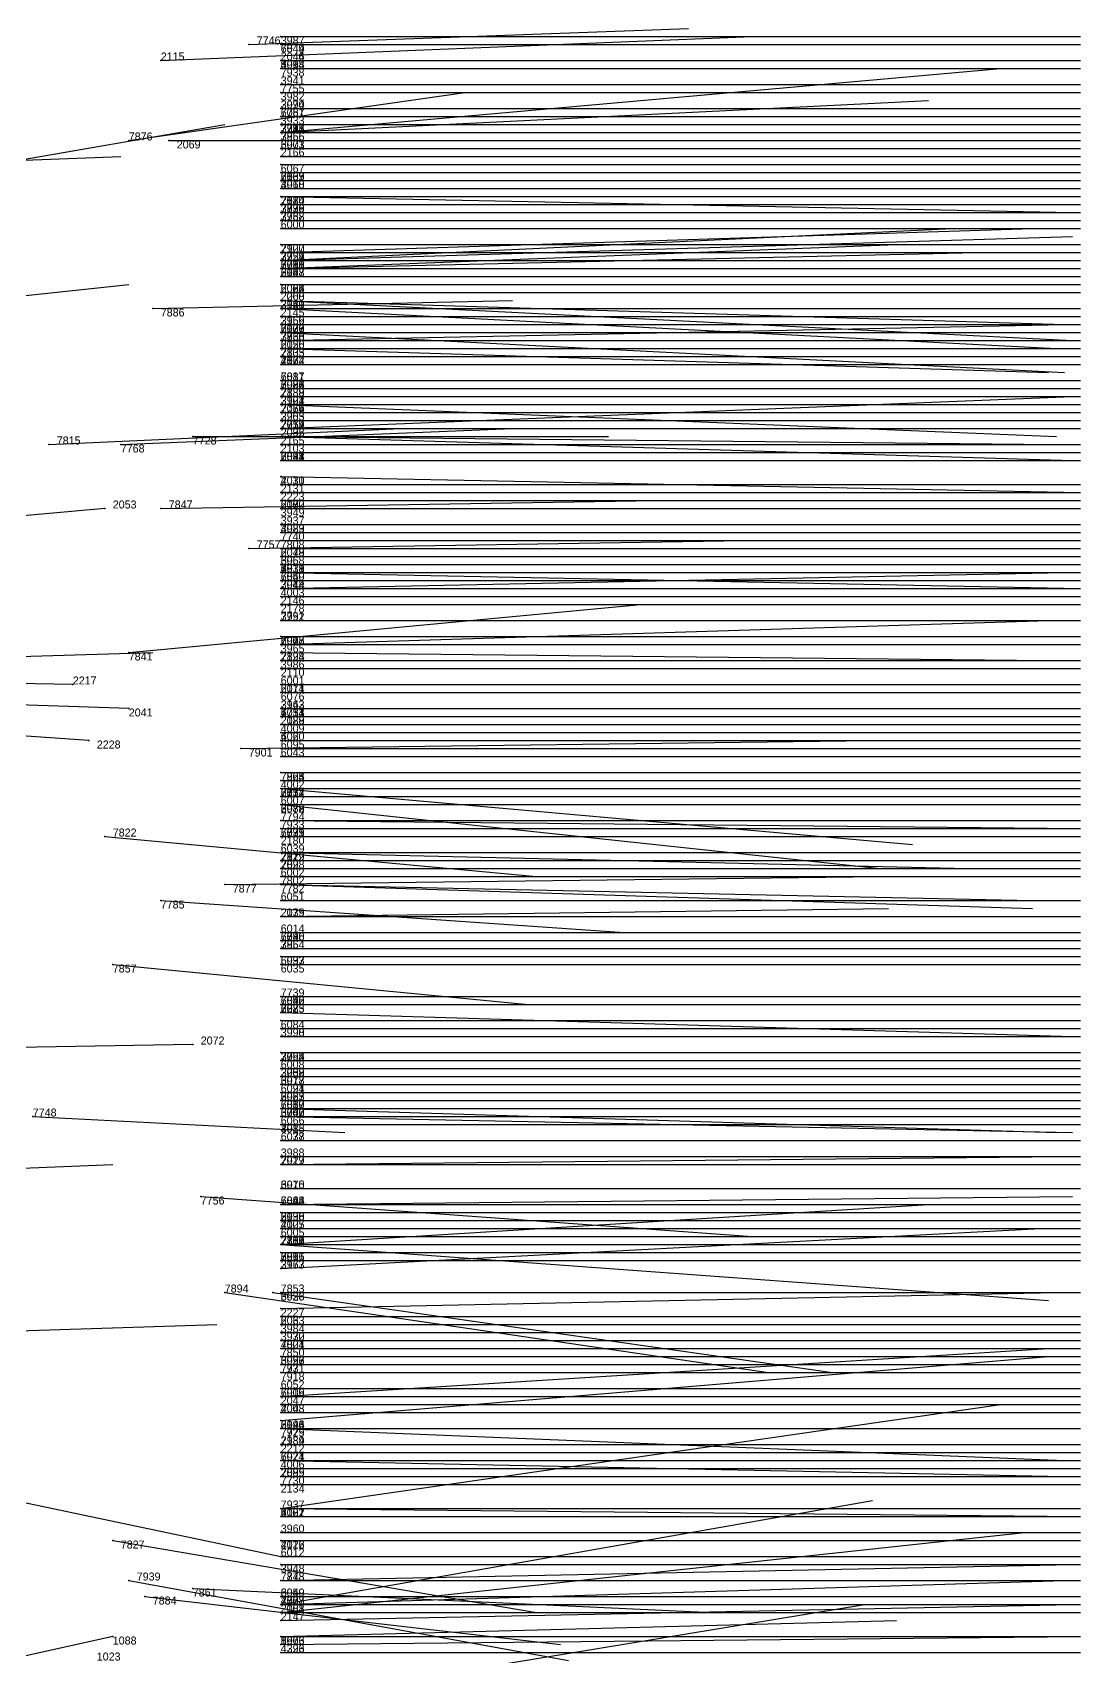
# Model space of a CAD drawing. Extents: x -0.07 to 1.1, y -0.07 to 1.1.
# Drawn here: x 0.969 to 1.1, y 0.5025 to 0.7055 of the extents above; entities that cross this region are included whole.
import ezdxf

# ---------------------------------------------------------------- set-up
doc = ezdxf.new("R2010")
doc.units = 0
for name, color, linetype in [('Facilities', 3, 'CONTINUOUS'), ('Normals', 1, 'CONTINUOUS'), ('Source_points', 5, 'CONTINUOUS'), ('Text', 3, 'CONTINUOUS')]:
    doc.layers.add(name, color=color, linetype=linetype)

msp = doc.modelspace()

# ---------------------------------------------------------------- linework, layer by layer
at = {"layer": 'Facilities', "color": 3}
for p in [(1, 0.705, 0.264), (0.996, 0.704, 1), (1, 0.704, 0.606), (1, 0.704, 0.854), (0.985, 0.702), (1, 0.702, 0.234), (1, 0.702, 0.148), (1, 0.702, 0.446), (1, 0.701, 0.474), (1, 0.701, 0.756), (1, 0.701, 0.76), (1, 0.699, 0.44), (1, 0.699, 0.823), (1, 0.698, 0.416), (1, 0.696, 0.148), (1, 0.696, 0.266), (1, 0.696, 0.574), (1, 0.695, 0.881), (1, 0.694, 0.169), (1, 0.694, 0.483), (1, 0.694, 0.473), (1, 0.693, 0.271), (1, 0.693, 0.411), (1, 0.693, 0.436), (1, 0.693, 0.973), (1, 0.693, 0.967), (0.981, 0.692, 1), (0.986, 0.692), (1, 0.692, 0.436), (1, 0.692, 0.589), (1, 0.691, 0.382), (1, 0.69, 0.076), (1, 0.689, 0.721), (1, 0.688, 0.701), (1, 0.687, 0.098), (1, 0.687, 0.368), (1, 0.687, 0.827), (1, 0.686, 0.254), (1, 0.685, 0.063), (1, 0.685, 0.837), (1, 0.684, 0.095), (1, 0.684, 0.294), (1, 0.684, 0.807), (1, 0.683, 0.47), (1, 0.683, 0.905), (1, 0.682, 0.786), (1, 0.681, 0.524), (1, 0.679, 0.215), (1, 0.678, 0.817), (1, 0.678, 0.957), (1, 0.677, 0.004), (1, 0.677, 0.389), (1, 0.677, 0.459), (1, 0.677, 0.584), (1, 0.677, 0.944), (1, 0.676, 0.289), (1, 0.676, 0.613), (1, 0.676, 0.975), (1, 0.676, 0.985), (1, 0.675, 0.092), (1, 0.675, 0.201), (1, 0.675, 0.394), (1, 0.674, 0.127), (1, 0.674, 0.685), (1, 0.673, 0.68), (1, 0.673, 0.612), (1, 0.672, 0.062), (1, 0.672, 0.056), (0.984, 0.671, 1), (1, 0.671, 0.045), (1, 0.671, 0.088), (1, 0.671, 0.261), (1, 0.671, 0.315), (1, 0.67, 0.423), (1, 0.669, 0.121), (1, 0.669, 0.676), (1, 0.669, 0.843), (1, 0.668, 0.055), (1, 0.668, 0.683), (1, 0.667, 0.255), (1, 0.667, 0.95), (1, 0.667, 0.855), (1, 0.666, 0.168), (1, 0.666, 0.106), (1, 0.666, 0.537), (1, 0.666, 0.96), (1, 0.665, 0.171), (1, 0.664, 0.122), (1, 0.664, 0.466), (1, 0.664, 0.838), (1, 0.662, 0.674), (1, 0.662, 0.575), (1, 0.662, 0.863), (1, 0.661, 0.22), (1, 0.661, 0.365), (1, 0.661, 0.42), (1, 0.661, 0.784), (1, 0.661, 0.847), (1, 0.66, 0.201), (1, 0.66, 0.382), (1, 0.659, 0.102), (1, 0.659, 0.043), (1, 0.659, 0.506), (1, 0.658, 0.185), (1, 0.658, 0.133), (1, 0.658, 0.284), (1, 0.658, 0.536), (1, 0.658, 0.814), (1, 0.657, 0.115), (1, 0.657, 0.867), (1, 0.656, 0.224), (1, 0.656, 0.93), (0.971, 0.654, 1), (0.98, 0.654, 1), (0.989, 0.655, 1), (1, 0.655, 0.047), (1, 0.655, 0.063), (1, 0.654, 0.087), (1, 0.653, 0.152), (1, 0.653, 0.107), (1, 0.653, 0.832), (1, 0.652, 0.183), (1, 0.652, 0.725), (1, 0.65, 0.077), (1, 0.649, 0.266), (1, 0.648, 0.102), (1, 0.648, 0.229), (0.978, 0.646), (0.985, 0.646, 1), (1, 0.647, 0.573), (1, 0.646, 0.233), (1, 0.646, 0.199), (1, 0.646, 0.398), (1, 0.644, 0.462), (1, 0.644, 0.324), (1, 0.643, 0.486), (1, 0.642, 0.807), (1, 0.642, 0.857), (0.996, 0.641, 1), (1, 0.641, 0.733), (1, 0.64, 0.107), (1, 0.64, 0.463), (1, 0.639, 0.504), (1, 0.639, 0.586), (1, 0.638, 0.081), (1, 0.638, 0.29), (1, 0.638, 0.562), (1, 0.638, 0.673), (1, 0.638, 0.602), (1, 0.638, 0.782), (1, 0.638, 0.849), (1, 0.637, 0.116), (1, 0.637, 0.834), (1, 0.636, 0.45), (1, 0.636, 0.804), (1, 0.636, 0.942), (1, 0.635, 0.201), (1, 0.635, 0.263), (1, 0.634, 0.139), (1, 0.632, 0.484), (1, 0.632, 0.898), (1, 0.63, 0.633), (1, 0.63, 0.983), (0.981, 0.628, 1), (1, 0.629, 0.049), (1, 0.629, 0.33), (1, 0.628, 0.957), (1, 0.627, 0.099), (1, 0.626, 0.115), (1, 0.626, 0.304), (0.974, 0.624), (1, 0.624, 0.247), (1, 0.624, 0.727), (1, 0.623, 0.6), (1, 0.623, 0.648), (0.981, 0.621), (1, 0.621, 0.13), (1, 0.621, 0.459), (1, 0.621, 0.27), (1, 0.621, 0.995), (1, 0.62, 0.238), (1, 0.62, 0.668), (1, 0.619, 0.172), (1, 0.618, 0.406), (1, 0.618, 0.38), (0.976, 0.617), (0.995, 0.616, 1), (1, 0.617, 0.641), (1, 0.616, 0.747), (1, 0.615, 0.708), (1, 0.613, 0.867), (1, 0.613, 0.786), (1, 0.612, 0.3), (1, 0.612, 0.875), (1, 0.611, 0.009), (1, 0.611, 0.672), (1, 0.611, 0.875), (1, 0.61, 0.76), (1, 0.609), (1, 0.609, 0.334), (1, 0.609, 0.555), (1, 0.609, 0.526), (1, 0.607, 0.934), (1, 0.607, 0.854), (0.978, 0.605, 1), (1, 0.606, 0.901), (1, 0.605, 0.197), (1, 0.605, 0.728), (1, 0.605, 0.853), (1, 0.603, 0.153), (1, 0.603, 0.651), (1, 0.603, 0.913), (1, 0.603, 0.984), (1, 0.602, 0.894), (1, 0.601, 0.156), (0.993, 0.599, 1), (1, 0.6, 0.693), (1, 0.599, 0.977), (1, 0.599, 0.965), (0.985, 0.597, 1), (1, 0.597, 0.532), (1, 0.595, 0.221), (1, 0.595, 0.014), (1, 0.593, 0.73), (1, 0.593, 0.672), (1, 0.593, 0.933), (1, 0.592, 0.793), (1, 0.592, 0.896), (1, 0.591, 0.286), (0.979, 0.589, 1), (1, 0.59, 0.621), (1, 0.59, 0.54), (1, 0.589, 0.689), (1, 0.585, 0.596), (1, 0.585, 0.709), (1, 0.585, 0.838), (1, 0.585, 0.831), (1, 0.584, 0.129), (1, 0.584, 0.637), (1, 0.584, 0.84), (1, 0.583, 0.944), (1, 0.582, 0.61), (1, 0.581, 0.441), (0.989, 0.579), (1, 0.58, 0.361), (1, 0.578, 0.183), (1, 0.577, 0.351), (1, 0.577, 0.798), (1, 0.576, 0.214), (1, 0.576, 0.258), (1, 0.576, 0.593), (1, 0.575, 0.068), (1, 0.575, 0.483), (1, 0.575, 0.581), (1, 0.574, 0.599), (1, 0.573, 0.17), (1, 0.573, 0.675), (1, 0.572, 0.275), (1, 0.572, 0.509), (1, 0.572, 0.875), (1, 0.572, 0.794), (1, 0.571, 0.537), (1, 0.571, 0.563), (1, 0.571, 0.612), (1, 0.571, 0.97), (0.969, 0.57, 1), (1, 0.57, 0.479), (1, 0.57, 0.685), (1, 0.57, 0.938), (1, 0.569, 0.387), (1, 0.569, 0.407), (1, 0.567, 0.569), (1, 0.567, 0.567), (1, 0.565, 0.299), (1, 0.564, 0.073), (1, 0.564, 0.792), (1, 0.561, 0.34), (1, 0.561, 0.519), (0.99, 0.56, 1), (1, 0.559, 0.529), (1, 0.559, 0.513), (1, 0.559, 0.93), (1, 0.558, 0.208), (1, 0.557, 0.174), (1, 0.557, 0.372), (1, 0.557, 0.422), (1, 0.557, 0.752), (1, 0.556, 0.133), (1, 0.555, 0.662), (1, 0.554, 0.209), (1, 0.554, 0.023), (1, 0.554, 0.231), (1, 0.554, 0.863), (1, 0.554, 0.965), (1, 0.553, 0.6), (1, 0.552, 0.458), (1, 0.552, 0.304), (1, 0.552, 0.875), (1, 0.551, 0.052), (0.993, 0.548, 1), (0.999, 0.548, 1), (1, 0.548, 0.47), (1, 0.548, 0.544), (1, 0.546, 0.067), (1, 0.545, 0.677), (1, 0.544, 0.229), (1, 0.544, 0.462), (1, 0.543, 0.375), (1, 0.542, 0.288), (1, 0.542, 0.785), (1, 0.541, 0.426), (1, 0.54, 0.585), (1, 0.54, 0.717), (1, 0.54, 0.889), (1, 0.539, 0.37), (1, 0.539, 0.94), (1, 0.538, 0.863), (1, 0.538, 0.853), (1, 0.536, 0.742), (1, 0.535, 0.071), (1, 0.535, 0.518), (1, 0.535, 0.898), (1, 0.534, 0.471), (1, 0.533, 0.128), (1, 0.532, 0.057), (1, 0.531, 0.358), (1, 0.531, 0.572), (1, 0.531, 0.946), (1, 0.531, 0.865), (1, 0.529, 0.172), (1, 0.529, 0.842), (1, 0.528, 0.233), (1, 0.527, 0.678), (1, 0.527, 0.94), (1, 0.526, 0.413), (1, 0.525, 0.135), (1, 0.525, 0.82), (1, 0.525, 0.786), (1, 0.524, 0.106), (1, 0.521, 0.042), (1, 0.521, 0.369), (1, 0.521, 0.714), (1, 0.521, 0.911), (1, 0.52, 0.361), (1, 0.518, 0.391), (0.979, 0.517, 1), (1, 0.517, 0.146), (1, 0.517, 0.269), (1, 0.515, 0.543), (1, 0.514, 0.496), (0.981, 0.512, 1), (1, 0.512, 0.905), (1, 0.512, 0.932), (0.983, 0.51, 1), (0.989, 0.511, 1), (1, 0.51, 0.484), (1, 0.51, 0.731), (1, 0.51, 0.833), (1, 0.509, 0.002), (1, 0.509, 0.404), (1, 0.509, 0.939), (1, 0.508, 0.044), (1, 0.508, 0.209), (1, 0.507, 0.073), (0.979, 0.505), (1, 0.505, 0.522), (1, 0.505, 0.995), (1, 0.504, 0.088), (1, 0.503, 0.319), (1, 0.503, 0.463)]:
    msp.add_point(p, dxfattribs=at)
at = {"layer": 'Normals', "color": 1}
for p, q in [((0.985, 0.702), (1.059, 0.705, -0.067)), ((0.996, 0.704, 1), (1.051, 0.706, 1.084)), ((1, 0.705, 0.264), (1.1, 0.705, 0.264)), ((1, 0.704, 0.606), (1.1, 0.704, 0.606)), ((1, 0.704, 0.854), (1.1, 0.704, 0.854)), ((1, 0.702, 0.234), (1.1, 0.702, 0.234)), ((1, 0.702, 0.148), (1.1, 0.702, 0.148)), ((1, 0.702, 0.446), (1.1, 0.702, 0.446)), ((1, 0.701, 0.474), (1.1, 0.701, 0.474)), ((1, 0.701, 0.756), (1.1, 0.701, 0.756)), ((1, 0.693, 0.967), (1.09, 0.701, 1.011)), ((1, 0.701, 0.76), (1.1, 0.701, 0.76)), ((1, 0.699, 0.44), (1.1, 0.699, 0.44)), ((1, 0.699, 0.823), (1.1, 0.699, 0.823)), ((0.981, 0.692, 1), (1.023, 0.698, 1.09)), ((1, 0.698, 0.416), (1.1, 0.698, 0.416)), ((1, 0.693, 0.973), (1.081, 0.697, 1.031)), ((1, 0.696, 0.148), (1.1, 0.696, 0.148)), ((1, 0.696, 0.266), (1.1, 0.696, 0.266)), ((1, 0.696, 0.574), (1.1, 0.696, 0.574)), ((1, 0.695, 0.881), (1.1, 0.695, 0.881)), ((0.964, 0.689, 1), (0.993, 0.694, 1.096)), ((1, 0.694, 0.169), (1.1, 0.694, 0.169)), ((1, 0.694, 0.483), (1.1, 0.694, 0.483)), ((1, 0.694, 0.473), (1.1, 0.694, 0.473)), ((1, 0.693, 0.271), (1.1, 0.693, 0.271)), ((1, 0.693, 0.411), (1.1, 0.693, 0.411)), ((1, 0.693, 0.436), (1.1, 0.693, 0.436)), ((0.986, 0.692), (1.058, 0.692, -0.069)), ((1, 0.692, 0.436), (1.1, 0.692, 0.436)), ((1, 0.692, 0.589), (1.1, 0.692, 0.589)), ((1, 0.691, 0.382), (1.1, 0.691, 0.382)), ((0.954, 0.689, 1), (0.98, 0.69, 1.097)), ((1, 0.69, 0.076), (1.1, 0.69, 0.076)), ((1, 0.689, 0.721), (1.1, 0.689, 0.721)), ((1, 0.688, 0.701), (1.1, 0.688, 0.701)), ((1, 0.687, 0.098), (1.1, 0.687, 0.098)), ((1, 0.687, 0.368), (1.1, 0.687, 0.368)), ((1, 0.687, 0.827), (1.1, 0.687, 0.827)), ((1, 0.686, 0.254), (1.1, 0.686, 0.254)), ((1, 0.685, 0.063), (1.099, 0.683, 0.052)), ((1, 0.685, 0.837), (1.1, 0.685, 0.837)), ((1, 0.684, 0.095), (1.1, 0.684, 0.095)), ((1, 0.684, 0.294), (1.1, 0.684, 0.294)), ((1, 0.684, 0.807), (1.1, 0.684, 0.807)), ((1, 0.683, 0.47), (1.1, 0.683, 0.47)), ((1, 0.683, 0.905), (1.1, 0.683, 0.905)), ((1, 0.682, 0.786), (1.1, 0.682, 0.786)), ((1, 0.677, 0.004), (1.084, 0.681, -0.051)), ((1, 0.681, 0.524), (1.1, 0.681, 0.524)), ((1, 0.678, 0.957), (1.094, 0.681, 0.99)), ((1, 0.677, 0.944), (1.099, 0.68, 0.958)), ((1, 0.679, 0.215), (1.1, 0.679, 0.215)), ((1, 0.676, 0.985), (1.077, 0.679, 1.048)), ((1, 0.676, 0.975), (1.087, 0.678, 1.024)), ((1, 0.678, 0.817), (1.1, 0.678, 0.817)), ((1, 0.677, 0.389), (1.1, 0.677, 0.389)), ((1, 0.677, 0.459), (1.1, 0.677, 0.459)), ((1, 0.677, 0.584), (1.1, 0.677, 0.584)), ((1, 0.676, 0.289), (1.1, 0.676, 0.289)), ((1, 0.676, 0.613), (1.1, 0.676, 0.613)), ((0.953, 0.671, 1), (0.981, 0.674, 1.096)), ((1, 0.675, 0.092), (1.1, 0.675, 0.092)), ((1, 0.675, 0.201), (1.1, 0.675, 0.201)), ((1, 0.675, 0.394), (1.1, 0.675, 0.394)), ((1, 0.674, 0.127), (1.1, 0.674, 0.127)), ((1, 0.674, 0.685), (1.1, 0.674, 0.685)), ((0.984, 0.671, 1), (1.029, 0.672, 1.089)), ((1, 0.673, 0.68), (1.1, 0.673, 0.68)), ((1, 0.673, 0.612), (1.1, 0.673, 0.612)), ((1, 0.672, 0.062), (1.099, 0.667, 0.046)), ((1, 0.672, 0.056), (1.098, 0.669, 0.036)), ((1, 0.671, 0.045), (1.097, 0.666, 0.021)), ((1, 0.671, 0.088), (1.1, 0.671, 0.088)), ((1, 0.671, 0.261), (1.1, 0.671, 0.261)), ((1, 0.671, 0.315), (1.1, 0.671, 0.315)), ((1, 0.67, 0.423), (1.1, 0.67, 0.423)), ((1, 0.669, 0.121), (1.1, 0.669, 0.121)), ((1, 0.669, 0.676), (1.1, 0.669, 0.676)), ((1, 0.667, 0.95), (1.098, 0.669, 0.968)), ((1, 0.669, 0.843), (1.1, 0.669, 0.843)), ((1, 0.668, 0.055), (1.098, 0.663, 0.035)), ((1, 0.668, 0.683), (1.1, 0.668, 0.683)), ((1, 0.667, 0.255), (1.1, 0.667, 0.255)), ((1, 0.667, 0.855), (1.1, 0.667, 0.855)), ((1, 0.666, 0.168), (1.1, 0.666, 0.168)), ((1, 0.666, 0.106), (1.1, 0.666, 0.106)), ((1, 0.666, 0.537), (1.1, 0.666, 0.537)), ((1, 0.666, 0.96), (1.096, 0.663, 0.987)), ((1, 0.665, 0.171), (1.1, 0.665, 0.171)), ((1, 0.664, 0.122), (1.1, 0.664, 0.122)), ((1, 0.664, 0.466), (1.1, 0.664, 0.466)), ((1, 0.664, 0.838), (1.1, 0.664, 0.838)), ((1, 0.662, 0.674), (1.1, 0.662, 0.674)), ((1, 0.662, 0.575), (1.1, 0.662, 0.575)), ((1, 0.662, 0.863), (1.1, 0.662, 0.863)), ((1, 0.661, 0.22), (1.1, 0.661, 0.22)), ((1, 0.661, 0.365), (1.1, 0.661, 0.365)), ((1, 0.661, 0.42), (1.1, 0.661, 0.42)), ((1, 0.661, 0.784), (1.1, 0.661, 0.784)), ((1, 0.661, 0.847), (1.1, 0.661, 0.847)), ((1, 0.66, 0.201), (1.1, 0.66, 0.201)), ((1, 0.66, 0.382), (1.1, 0.66, 0.382)), ((1, 0.656, 0.93), (1.099, 0.66, 0.941)), ((1, 0.659, 0.102), (1.1, 0.659, 0.102)), ((1, 0.659, 0.043), (1.097, 0.655, 0.018)), ((1, 0.659, 0.506), (1.1, 0.659, 0.506)), ((1, 0.658, 0.185), (1.1, 0.658, 0.185)), ((1, 0.658, 0.133), (1.1, 0.658, 0.133)), ((1, 0.658, 0.284), (1.1, 0.658, 0.284)), ((1, 0.658, 0.536), (1.1, 0.658, 0.536)), ((1, 0.658, 0.814), (1.1, 0.658, 0.814)), ((0.971, 0.654, 1), (1.015, 0.656, 1.09)), ((0.98, 0.654, 1), (1.029, 0.656, 1.087)), ((1, 0.657, 0.115), (1.1, 0.657, 0.115)), ((1, 0.657, 0.867), (1.1, 0.657, 0.867)), ((1, 0.656, 0.224), (1.1, 0.656, 0.224)), ((0.989, 0.655, 1), (1.041, 0.655, 1.085)), ((1, 0.655, 0.047), (1.097, 0.654, 0.022)), ((1, 0.655, 0.063), (1.099, 0.652, 0.05)), ((1, 0.654, 0.087), (1.1, 0.654, 0.087)), ((1, 0.653, 0.152), (1.1, 0.653, 0.152)), ((1, 0.653, 0.107), (1.1, 0.653, 0.107)), ((1, 0.653, 0.832), (1.1, 0.653, 0.832)), ((1, 0.652, 0.183), (1.1, 0.652, 0.183)), ((1, 0.652, 0.725), (1.1, 0.652, 0.725)), ((1, 0.65, 0.077), (1.1, 0.648, 0.069)), ((1, 0.649, 0.266), (1.1, 0.649, 0.266)), ((1, 0.648, 0.102), (1.1, 0.648, 0.102)), ((1, 0.648, 0.229), (1.1, 0.648, 0.229)), ((0.978, 0.646), (0.912, 0.64, 0.075)), ((0.985, 0.646, 1), (1.047, 0.647, 1.079)), ((1, 0.647, 0.573), (1.1, 0.647, 0.573)), ((1, 0.646, 0.233), (1.1, 0.646, 0.233)), ((1, 0.646, 0.199), (1.1, 0.646, 0.199)), ((1, 0.646, 0.398), (1.1, 0.646, 0.398)), ((1, 0.644, 0.462), (1.1, 0.644, 0.462)), ((1, 0.644, 0.324), (1.1, 0.644, 0.324)), ((0.996, 0.641, 1), (1.058, 0.642, 1.079)), ((1, 0.643, 0.486), (1.1, 0.643, 0.486)), ((1, 0.642, 0.807), (1.1, 0.642, 0.807)), ((1, 0.642, 0.857), (1.1, 0.642, 0.857)), ((1, 0.641, 0.733), (1.1, 0.641, 0.733)), ((1, 0.64, 0.107), (1.1, 0.64, 0.107)), ((1, 0.64, 0.463), (1.1, 0.64, 0.463)), ((1, 0.639, 0.504), (1.1, 0.639, 0.504)), ((1, 0.639, 0.586), (1.1, 0.639, 0.586)), ((1, 0.638, 0.081), (1.1, 0.636, 0.073)), ((1, 0.638, 0.29), (1.1, 0.638, 0.29)), ((1, 0.638, 0.562), (1.1, 0.638, 0.562)), ((1, 0.638, 0.673), (1.1, 0.638, 0.673)), ((1, 0.638, 0.602), (1.1, 0.638, 0.602)), ((1, 0.638, 0.782), (1.1, 0.638, 0.782)), ((1, 0.636, 0.942), (1.098, 0.638, 0.96)), ((1, 0.638, 0.849), (1.1, 0.638, 0.849)), ((1, 0.637, 0.116), (1.1, 0.637, 0.116)), ((1, 0.637, 0.834), (1.1, 0.637, 0.834)), ((1, 0.636, 0.45), (1.1, 0.636, 0.45)), ((1, 0.636, 0.804), (1.1, 0.636, 0.804)), ((0.981, 0.628, 1), (1.045, 0.634, 1.076)), ((1, 0.635, 0.201), (1.1, 0.635, 0.201)), ((1, 0.635, 0.263), (1.1, 0.635, 0.263)), ((1, 0.634, 0.139), (1.1, 0.634, 0.139)), ((1, 0.629, 0.049), (1.096, 0.632, 0.021)), ((1, 0.632, 0.484), (1.1, 0.632, 0.484)), ((1, 0.632, 0.898), (1.1, 0.632, 0.898)), ((1, 0.63, 0.633), (1.1, 0.63, 0.633)), ((1, 0.63, 0.983), (1.08, 0.63, 1.042)), ((0.951, 0.627, 1), (0.984, 0.628, 1.095)), ((1, 0.629, 0.33), (1.1, 0.629, 0.33)), ((1, 0.628, 0.957), (1.096, 0.627, 0.985)), ((1, 0.627, 0.099), (1.1, 0.627, 0.099)), ((1, 0.626, 0.115), (1.1, 0.626, 0.115)), ((1, 0.626, 0.304), (1.1, 0.626, 0.304)), ((0.974, 0.624), (0.916, 0.625, 0.081)), ((1, 0.624, 0.247), (1.1, 0.624, 0.247)), ((1, 0.624, 0.727), (1.1, 0.624, 0.727)), ((0.981, 0.621), (0.92, 0.623, 0.079)), ((1, 0.623, 0.6), (1.1, 0.623, 0.6)), ((1, 0.623, 0.648), (1.1, 0.623, 0.648)), ((0.976, 0.617), (0.917, 0.621, 0.08)), ((1, 0.621, 0.13), (1.1, 0.621, 0.13)), ((1, 0.621, 0.459), (1.1, 0.621, 0.459)), ((1, 0.621, 0.27), (1.1, 0.621, 0.27)), ((1, 0.621, 0.995), (1.08, 0.621, 1.055)), ((1, 0.62, 0.238), (1.1, 0.62, 0.238)), ((1, 0.62, 0.668), (1.1, 0.62, 0.668)), ((1, 0.619, 0.172), (1.1, 0.619, 0.172)), ((1, 0.618, 0.406), (1.1, 0.618, 0.406)), ((1, 0.618, 0.38), (1.1, 0.618, 0.38)), ((0.995, 0.616, 1), (1.074, 0.617, 1.061)), ((1, 0.617, 0.641), (1.1, 0.617, 0.641)), ((1, 0.616, 0.747), (1.1, 0.616, 0.747)), ((1, 0.615, 0.708), (1.1, 0.615, 0.708)), ((1, 0.613, 0.867), (1.1, 0.613, 0.867)), ((1, 0.613, 0.786), (1.1, 0.613, 0.786)), ((1, 0.612, 0.3), (1.1, 0.612, 0.3)), ((1, 0.612, 0.875), (1.1, 0.612, 0.875)), ((1, 0.611, 0.009), (1.079, 0.604, -0.052)), ((1, 0.611, 0.672), (1.1, 0.611, 0.672)), ((1, 0.611, 0.875), (1.1, 0.611, 0.875)), ((1, 0.61, 0.76), (1.1, 0.61, 0.76)), ((1, 0.609), (1.075, 0.601, -0.066)), ((1, 0.609, 0.334), (1.1, 0.609, 0.334)), ((1, 0.609, 0.555), (1.1, 0.609, 0.555)), ((1, 0.609, 0.526), (1.1, 0.609, 0.526)), ((1, 0.607, 0.934), (1.1, 0.606, 0.944)), ((1, 0.607, 0.854), (1.1, 0.607, 0.854)), ((0.978, 0.605, 1), (1.032, 0.6, 1.084)), ((1, 0.606, 0.901), (1.1, 0.606, 0.901)), ((1, 0.605, 0.197), (1.1, 0.605, 0.197)), ((1, 0.605, 0.728), (1.1, 0.605, 0.728)), ((1, 0.605, 0.853), (1.1, 0.605, 0.853)), ((1, 0.603, 0.153), (1.1, 0.603, 0.153)), ((1, 0.603, 0.651), (1.1, 0.603, 0.651)), ((1, 0.603, 0.913), (1.1, 0.603, 0.913)), ((1, 0.603, 0.984), (1.086, 0.601, 1.035)), ((1, 0.602, 0.894), (1.1, 0.602, 0.894)), ((1, 0.601, 0.156), (1.1, 0.601, 0.156)), ((0.993, 0.599, 1), (1.075, 0.6, 1.057)), ((1, 0.6, 0.693), (1.1, 0.6, 0.693)), ((1, 0.599, 0.977), (1.094, 0.596, 1.012)), ((1, 0.599, 0.965), (1.094, 0.597, 1)), ((0.985, 0.597, 1), (1.043, 0.593, 1.081)), ((1, 0.597, 0.532), (1.1, 0.597, 0.532)), ((1, 0.595, 0.014), (1.076, 0.596, -0.051)), ((1, 0.595, 0.221), (1.1, 0.595, 0.221)), ((1, 0.593, 0.73), (1.1, 0.593, 0.73)), ((1, 0.593, 0.672), (1.1, 0.593, 0.672)), ((1, 0.593, 0.933), (1.1, 0.593, 0.941)), ((1, 0.592, 0.793), (1.1, 0.592, 0.793)), ((1, 0.592, 0.896), (1.1, 0.592, 0.896)), ((1, 0.591, 0.286), (1.1, 0.591, 0.286)), ((0.979, 0.589, 1), (1.031, 0.584, 1.085)), ((1, 0.59, 0.621), (1.1, 0.59, 0.621)), ((1, 0.59, 0.54), (1.1, 0.59, 0.54)), ((1, 0.589, 0.689), (1.1, 0.589, 0.689)), ((1, 0.585, 0.596), (1.1, 0.585, 0.596)), ((1, 0.585, 0.709), (1.1, 0.585, 0.709)), ((1, 0.585, 0.838), (1.1, 0.585, 0.838)), ((1, 0.585, 0.831), (1.1, 0.585, 0.831)), ((1, 0.584, 0.129), (1.1, 0.584, 0.129)), ((1, 0.584, 0.637), (1.1, 0.584, 0.637)), ((1, 0.584, 0.84), (1.1, 0.584, 0.84)), ((1, 0.583, 0.944), (1.099, 0.58, 0.958)), ((1, 0.582, 0.61), (1.1, 0.582, 0.61)), ((1, 0.581, 0.441), (1.1, 0.581, 0.441)), ((0.989, 0.579), (0.929, 0.578, 0.08)), ((1, 0.58, 0.361), (1.1, 0.58, 0.361)), ((1, 0.578, 0.183), (1.1, 0.578, 0.183)), ((1, 0.577, 0.351), (1.1, 0.577, 0.351)), ((1, 0.577, 0.798), (1.1, 0.577, 0.798)), ((1, 0.576, 0.214), (1.1, 0.576, 0.214)), ((1, 0.576, 0.258), (1.1, 0.576, 0.258)), ((1, 0.576, 0.593), (1.1, 0.576, 0.593)), ((1, 0.575, 0.068), (1.098, 0.575, 0.047)), ((1, 0.575, 0.483), (1.1, 0.575, 0.483)), ((1, 0.575, 0.581), (1.1, 0.575, 0.581)), ((1, 0.574, 0.599), (1.1, 0.574, 0.599)), ((1, 0.573, 0.17), (1.1, 0.573, 0.17)), ((1, 0.573, 0.675), (1.1, 0.573, 0.675)), ((1, 0.572, 0.275), (1.1, 0.572, 0.275)), ((1, 0.572, 0.509), (1.1, 0.572, 0.509)), ((1, 0.572, 0.875), (1.1, 0.572, 0.875)), ((1, 0.572, 0.794), (1.1, 0.572, 0.794)), ((1, 0.571, 0.537), (1.1, 0.571, 0.537)), ((1, 0.571, 0.563), (1.1, 0.571, 0.563)), ((1, 0.571, 0.612), (1.1, 0.571, 0.612)), ((1, 0.571, 0.97), (1.097, 0.568, 0.996)), ((0.969, 0.57, 1), (1.008, 0.568, 1.092)), ((1, 0.57, 0.479), (1.1, 0.57, 0.479)), ((1, 0.57, 0.685), (1.1, 0.57, 0.685)), ((1, 0.57, 0.938), (1.099, 0.568, 0.95)), ((1, 0.569, 0.387), (1.1, 0.569, 0.387)), ((1, 0.569, 0.407), (1.1, 0.569, 0.407)), ((1, 0.567, 0.569), (1.1, 0.567, 0.569)), ((1, 0.567, 0.567), (1.1, 0.567, 0.567)), ((1, 0.564, 0.073), (1.098, 0.565, 0.055)), ((1, 0.565, 0.299), (1.1, 0.565, 0.299)), ((0.954, 0.563, 1), (0.979, 0.564, 1.097)), ((1, 0.564, 0.792), (1.1, 0.564, 0.792)), ((1, 0.561, 0.34), (1.1, 0.561, 0.34)), ((1, 0.561, 0.519), (1.1, 0.561, 0.519)), ((0.99, 0.56, 1), (1.059, 0.555, 1.072)), ((1, 0.559, 0.93), (1.099, 0.56, 0.942)), ((1, 0.554, 0.023), (1.081, 0.559, -0.036)), ((1, 0.559, 0.529), (1.1, 0.559, 0.529)), ((1, 0.559, 0.513), (1.1, 0.559, 0.513)), ((1, 0.558, 0.208), (1.1, 0.558, 0.208)), ((1, 0.557, 0.174), (1.1, 0.557, 0.174)), ((1, 0.557, 0.372), (1.1, 0.557, 0.372)), ((1, 0.557, 0.422), (1.1, 0.557, 0.422)), ((1, 0.557, 0.752), (1.1, 0.557, 0.752)), ((1, 0.556, 0.133), (1.1, 0.556, 0.133)), ((1, 0.551, 0.052), (1.095, 0.556, 0.022)), ((1, 0.555, 0.662), (1.1, 0.555, 0.662)), ((1, 0.554, 0.209), (1.1, 0.554, 0.209)), ((1, 0.554, 0.231), (1.1, 0.554, 0.231)), ((1, 0.554, 0.863), (1.1, 0.554, 0.863)), ((1, 0.554, 0.965), (1.096, 0.547, 0.991)), ((1, 0.553, 0.6), (1.1, 0.553, 0.6)), ((1, 0.552, 0.458), (1.1, 0.552, 0.458)), ((1, 0.552, 0.304), (1.1, 0.552, 0.304)), ((1, 0.552, 0.875), (1.1, 0.552, 0.875)), ((0.993, 0.548, 1), (1.061, 0.538, 1.072)), ((0.999, 0.548, 1), (1.069, 0.538, 1.071)), ((1, 0.546, 0.067), (1.097, 0.548, 0.041)), ((1, 0.548, 0.47), (1.1, 0.548, 0.47)), ((1, 0.548, 0.544), (1.1, 0.548, 0.544)), ((1, 0.545, 0.677), (1.1, 0.545, 0.677)), ((0.96, 0.543, 1), (0.992, 0.544, 1.095)), ((1, 0.544, 0.229), (1.1, 0.544, 0.229)), ((1, 0.544, 0.462), (1.1, 0.544, 0.462)), ((1, 0.543, 0.375), (1.1, 0.543, 0.375)), ((1, 0.542, 0.288), (1.1, 0.542, 0.288)), ((1, 0.542, 0.785), (1.1, 0.542, 0.785)), ((1, 0.535, 0.071), (1.096, 0.541, 0.044)), ((1, 0.541, 0.426), (1.1, 0.541, 0.426)), ((1, 0.532, 0.057), (1.096, 0.54, 0.031)), ((1, 0.54, 0.585), (1.1, 0.54, 0.585)), ((1, 0.54, 0.717), (1.1, 0.54, 0.717)), ((1, 0.54, 0.889), (1.1, 0.54, 0.889)), ((1, 0.539, 0.37), (1.1, 0.539, 0.37)), ((1, 0.539, 0.94), (1.098, 0.539, 0.958)), ((1, 0.538, 0.863), (1.1, 0.538, 0.863)), ((1, 0.538, 0.853), (1.1, 0.538, 0.853)), ((1, 0.536, 0.742), (1.1, 0.536, 0.742)), ((1, 0.535, 0.518), (1.1, 0.535, 0.518)), ((1, 0.535, 0.898), (1.1, 0.535, 0.898)), ((1, 0.521, 0.042), (1.09, 0.534)), ((1, 0.534, 0.471), (1.1, 0.534, 0.471)), ((1, 0.533, 0.128), (1.1, 0.533, 0.128)), ((1, 0.531, 0.358), (1.1, 0.531, 0.358)), ((1, 0.531, 0.572), (1.1, 0.531, 0.572)), ((1, 0.531, 0.946), (1.098, 0.527, 0.968)), ((1, 0.531, 0.865), (1.1, 0.531, 0.865)), ((1, 0.529, 0.172), (1.1, 0.529, 0.172)), ((1, 0.529, 0.842), (1.1, 0.529, 0.842)), ((1, 0.528, 0.233), (1.1, 0.528, 0.233)), ((1, 0.527, 0.678), (1.1, 0.527, 0.678)), ((1, 0.527, 0.94), (1.098, 0.525, 0.96)), ((1, 0.526, 0.413), (1.1, 0.526, 0.413)), ((1, 0.525, 0.135), (1.1, 0.525, 0.135)), ((1, 0.525, 0.82), (1.1, 0.525, 0.82)), ((1, 0.525, 0.786), (1.1, 0.525, 0.786)), ((1, 0.524, 0.106), (1.1, 0.524, 0.106)), ((0.962, 0.523, 1), (1, 0.515, 1.092)), ((1, 0.509, 0.002), (1.074, 0.522, -0.063)), ((1, 0.521, 0.369), (1.1, 0.521, 0.369)), ((1, 0.521, 0.714), (1.1, 0.521, 0.714)), ((1, 0.521, 0.911), (1.1, 0.52, 0.916)), ((1, 0.52, 0.361), (1.1, 0.52, 0.361)), ((1, 0.508, 0.044), (1.093, 0.518, 0.007)), ((1, 0.518, 0.391), (1.1, 0.518, 0.391)), ((0.979, 0.517, 1), (1.032, 0.508, 1.085)), ((1, 0.517, 0.146), (1.1, 0.517, 0.146)), ((1, 0.517, 0.269), (1.1, 0.517, 0.269)), ((1, 0.515, 0.543), (1.1, 0.515, 0.543)), ((1, 0.514, 0.496), (1.1, 0.514, 0.496)), ((1, 0.512, 0.932), (1.099, 0.514, 0.949)), ((0.981, 0.512, 1), (1.036, 0.502, 1.083)), ((1, 0.512, 0.905), (1.1, 0.512, 0.907)), ((1, 0.509, 0.939), (1.098, 0.512, 0.956)), ((0.983, 0.51, 1), (1.035, 0.504, 1.086)), ((0.989, 0.511, 1), (1.054, 0.508, 1.076)), ((1, 0.51, 0.484), (1.1, 0.51, 0.484)), ((1, 0.51, 0.731), (1.1, 0.51, 0.731)), ((1, 0.51, 0.833), (1.1, 0.51, 0.833)), ((1, 0.497, 0.005), (1.073, 0.509, -0.062)), ((1, 0.507, 0.073), (1.099, 0.509, 0.058)), ((1, 0.509, 0.404), (1.1, 0.509, 0.404)), ((1, 0.508, 0.209), (1.1, 0.508, 0.209)), ((1, 0.505, 0.995), (1.077, 0.507, 1.058)), ((0.979, 0.505), (0.916, 0.491, 0.077)), ((1, 0.504, 0.088), (1.1, 0.505, 0.079)), ((1, 0.505, 0.522), (1.1, 0.505, 0.522)), ((1, 0.503, 0.319), (1.1, 0.503, 0.319)), ((1, 0.503, 0.463), (1.1, 0.503, 0.463))]:
    msp.add_line(p, q, dxfattribs=at)
at = {"layer": 'Source_points', "color": 5}
for p in [(1, 0.705, 0.264), (0.996, 0.704, 1), (1, 0.704, 0.606), (1, 0.704, 0.854), (0.985, 0.702), (1, 0.702, 0.234), (1, 0.702, 0.148), (1, 0.702, 0.446), (1, 0.701, 0.474), (1, 0.701, 0.756), (1, 0.701, 0.76), (1, 0.699, 0.44), (1, 0.699, 0.823), (1, 0.698, 0.416), (1, 0.696, 0.148), (1, 0.696, 0.266), (1, 0.696, 0.574), (1, 0.695, 0.881), (1, 0.694, 0.169), (1, 0.694, 0.483), (1, 0.694, 0.473), (1, 0.693, 0.271), (1, 0.693, 0.411), (1, 0.693, 0.436), (1, 0.693, 0.973), (1, 0.693, 0.967), (0.981, 0.692, 1), (0.986, 0.692), (1, 0.692, 0.436), (1, 0.692, 0.589), (1, 0.691, 0.382), (1, 0.69, 0.076), (1, 0.689, 0.721), (1, 0.688, 0.701), (1, 0.687, 0.098), (1, 0.687, 0.368), (1, 0.687, 0.827), (1, 0.686, 0.254), (1, 0.685, 0.063), (1, 0.685, 0.837), (1, 0.684, 0.095), (1, 0.684, 0.294), (1, 0.684, 0.807), (1, 0.683, 0.47), (1, 0.683, 0.905), (1, 0.682, 0.786), (1, 0.681, 0.524), (1, 0.679, 0.215), (1, 0.678, 0.817), (1, 0.678, 0.957), (1, 0.677, 0.004), (1, 0.677, 0.389), (1, 0.677, 0.459), (1, 0.677, 0.584), (1, 0.677, 0.944), (1, 0.676, 0.289), (1, 0.676, 0.613), (1, 0.676, 0.975), (1, 0.676, 0.985), (1, 0.675, 0.092), (1, 0.675, 0.201), (1, 0.675, 0.394), (1, 0.674, 0.127), (1, 0.674, 0.685), (1, 0.673, 0.68), (1, 0.673, 0.612), (1, 0.672, 0.062), (1, 0.672, 0.056), (0.984, 0.671, 1), (1, 0.671, 0.045), (1, 0.671, 0.088), (1, 0.671, 0.261), (1, 0.671, 0.315), (1, 0.67, 0.423), (1, 0.669, 0.121), (1, 0.669, 0.676), (1, 0.669, 0.843), (1, 0.668, 0.055), (1, 0.668, 0.683), (1, 0.667, 0.255), (1, 0.667, 0.95), (1, 0.667, 0.855), (1, 0.666, 0.168), (1, 0.666, 0.106), (1, 0.666, 0.537), (1, 0.666, 0.96), (1, 0.665, 0.171), (1, 0.664, 0.122), (1, 0.664, 0.466), (1, 0.664, 0.838), (1, 0.662, 0.674), (1, 0.662, 0.575), (1, 0.662, 0.863), (1, 0.661, 0.22), (1, 0.661, 0.365), (1, 0.661, 0.42), (1, 0.661, 0.784), (1, 0.661, 0.847), (1, 0.66, 0.201), (1, 0.66, 0.382), (1, 0.659, 0.102), (1, 0.659, 0.043), (1, 0.659, 0.506), (1, 0.658, 0.185), (1, 0.658, 0.133), (1, 0.658, 0.284), (1, 0.658, 0.536), (1, 0.658, 0.814), (1, 0.657, 0.115), (1, 0.657, 0.867), (1, 0.656, 0.224), (1, 0.656, 0.93), (0.971, 0.654, 1), (0.98, 0.654, 1), (0.989, 0.655, 1), (1, 0.655, 0.047), (1, 0.655, 0.063), (1, 0.654, 0.087), (1, 0.653, 0.152), (1, 0.653, 0.107), (1, 0.653, 0.832), (1, 0.652, 0.183), (1, 0.652, 0.725), (1, 0.65, 0.077), (1, 0.649, 0.266), (1, 0.648, 0.102), (1, 0.648, 0.229), (0.978, 0.646), (0.985, 0.646, 1), (1, 0.647, 0.573), (1, 0.646, 0.233), (1, 0.646, 0.199), (1, 0.646, 0.398), (1, 0.644, 0.462), (1, 0.644, 0.324), (1, 0.643, 0.486), (1, 0.642, 0.807), (1, 0.642, 0.857), (0.996, 0.641, 1), (1, 0.641, 0.733), (1, 0.64, 0.107), (1, 0.64, 0.463), (1, 0.639, 0.504), (1, 0.639, 0.586), (1, 0.638, 0.081), (1, 0.638, 0.29), (1, 0.638, 0.562), (1, 0.638, 0.673), (1, 0.638, 0.602), (1, 0.638, 0.782), (1, 0.638, 0.849), (1, 0.637, 0.116), (1, 0.637, 0.834), (1, 0.636, 0.45), (1, 0.636, 0.804), (1, 0.636, 0.942), (1, 0.635, 0.201), (1, 0.635, 0.263), (1, 0.634, 0.139), (1, 0.632, 0.484), (1, 0.632, 0.898), (1, 0.63, 0.633), (1, 0.63, 0.983), (0.981, 0.628, 1), (1, 0.629, 0.049), (1, 0.629, 0.33), (1, 0.628, 0.957), (1, 0.627, 0.099), (1, 0.626, 0.115), (1, 0.626, 0.304), (0.974, 0.624), (1, 0.624, 0.247), (1, 0.624, 0.727), (1, 0.623, 0.6), (1, 0.623, 0.648), (0.981, 0.621), (1, 0.621, 0.13), (1, 0.621, 0.459), (1, 0.621, 0.27), (1, 0.621, 0.995), (1, 0.62, 0.238), (1, 0.62, 0.668), (1, 0.619, 0.172), (1, 0.618, 0.406), (1, 0.618, 0.38), (0.976, 0.617), (0.995, 0.616, 1), (1, 0.617, 0.641), (1, 0.616, 0.747), (1, 0.615, 0.708), (1, 0.613, 0.867), (1, 0.613, 0.786), (1, 0.612, 0.3), (1, 0.612, 0.875), (1, 0.611, 0.009), (1, 0.611, 0.672), (1, 0.611, 0.875), (1, 0.61, 0.76), (1, 0.609), (1, 0.609, 0.334), (1, 0.609, 0.555), (1, 0.609, 0.526), (1, 0.607, 0.934), (1, 0.607, 0.854), (0.978, 0.605, 1), (1, 0.606, 0.901), (1, 0.605, 0.197), (1, 0.605, 0.728), (1, 0.605, 0.853), (1, 0.603, 0.153), (1, 0.603, 0.651), (1, 0.603, 0.913), (1, 0.603, 0.984), (1, 0.602, 0.894), (1, 0.601, 0.156), (0.993, 0.599, 1), (1, 0.6, 0.693), (1, 0.599, 0.977), (1, 0.599, 0.965), (0.985, 0.597, 1), (1, 0.597, 0.532), (1, 0.595, 0.221), (1, 0.595, 0.014), (1, 0.593, 0.73), (1, 0.593, 0.672), (1, 0.593, 0.933), (1, 0.592, 0.793), (1, 0.592, 0.896), (1, 0.591, 0.286), (0.979, 0.589, 1), (1, 0.59, 0.621), (1, 0.59, 0.54), (1, 0.589, 0.689), (1, 0.585, 0.596), (1, 0.585, 0.709), (1, 0.585, 0.838), (1, 0.585, 0.831), (1, 0.584, 0.129), (1, 0.584, 0.637), (1, 0.584, 0.84), (1, 0.583, 0.944), (1, 0.582, 0.61), (1, 0.581, 0.441), (0.989, 0.579), (1, 0.58, 0.361), (1, 0.578, 0.183), (1, 0.577, 0.351), (1, 0.577, 0.798), (1, 0.576, 0.214), (1, 0.576, 0.258), (1, 0.576, 0.593), (1, 0.575, 0.068), (1, 0.575, 0.483), (1, 0.575, 0.581), (1, 0.574, 0.599), (1, 0.573, 0.17), (1, 0.573, 0.675), (1, 0.572, 0.275), (1, 0.572, 0.509), (1, 0.572, 0.875), (1, 0.572, 0.794), (1, 0.571, 0.537), (1, 0.571, 0.563), (1, 0.571, 0.612), (1, 0.571, 0.97), (0.969, 0.57, 1), (1, 0.57, 0.479), (1, 0.57, 0.685), (1, 0.57, 0.938), (1, 0.569, 0.387), (1, 0.569, 0.407), (1, 0.567, 0.569), (1, 0.567, 0.567), (1, 0.565, 0.299), (1, 0.564, 0.073), (1, 0.564, 0.792), (1, 0.561, 0.34), (1, 0.561, 0.519), (0.99, 0.56, 1), (1, 0.559, 0.529), (1, 0.559, 0.513), (1, 0.559, 0.93), (1, 0.558, 0.208), (1, 0.557, 0.174), (1, 0.557, 0.372), (1, 0.557, 0.422), (1, 0.557, 0.752), (1, 0.556, 0.133), (1, 0.555, 0.662), (1, 0.554, 0.209), (1, 0.554, 0.023), (1, 0.554, 0.231), (1, 0.554, 0.863), (1, 0.554, 0.965), (1, 0.553, 0.6), (1, 0.552, 0.458), (1, 0.552, 0.304), (1, 0.552, 0.875), (1, 0.551, 0.052), (0.993, 0.548, 1), (0.999, 0.548, 1), (1, 0.548, 0.47), (1, 0.548, 0.544), (1, 0.546, 0.067), (1, 0.545, 0.677), (1, 0.544, 0.229), (1, 0.544, 0.462), (1, 0.543, 0.375), (1, 0.542, 0.288), (1, 0.542, 0.785), (1, 0.541, 0.426), (1, 0.54, 0.585), (1, 0.54, 0.717), (1, 0.54, 0.889), (1, 0.539, 0.37), (1, 0.539, 0.94), (1, 0.538, 0.863), (1, 0.538, 0.853), (1, 0.536, 0.742), (1, 0.535, 0.071), (1, 0.535, 0.518), (1, 0.535, 0.898), (1, 0.534, 0.471), (1, 0.533, 0.128), (1, 0.532, 0.057), (1, 0.531, 0.358), (1, 0.531, 0.572), (1, 0.531, 0.946), (1, 0.531, 0.865), (1, 0.529, 0.172), (1, 0.529, 0.842), (1, 0.528, 0.233), (1, 0.527, 0.678), (1, 0.527, 0.94), (1, 0.526, 0.413), (1, 0.525, 0.135), (1, 0.525, 0.82), (1, 0.525, 0.786), (1, 0.524, 0.106), (1, 0.521, 0.042), (1, 0.521, 0.369), (1, 0.521, 0.714), (1, 0.521, 0.911), (1, 0.52, 0.361), (1, 0.518, 0.391), (0.979, 0.517, 1), (1, 0.517, 0.146), (1, 0.517, 0.269), (1, 0.515, 0.543), (1, 0.514, 0.496), (0.981, 0.512, 1), (1, 0.512, 0.905), (1, 0.512, 0.932), (0.983, 0.51, 1), (0.989, 0.511, 1), (1, 0.51, 0.484), (1, 0.51, 0.731), (1, 0.51, 0.833), (1, 0.509, 0.002), (1, 0.509, 0.404), (1, 0.509, 0.939), (1, 0.508, 0.044), (1, 0.508, 0.209), (1, 0.507, 0.073), (0.979, 0.505), (1, 0.505, 0.522), (1, 0.505, 0.995), (1, 0.504, 0.088), (1, 0.503, 0.319), (1, 0.503, 0.463)]:
    msp.add_point(p, dxfattribs=at)

# ---------------------------------------------------------------- texts
at = {"layer": 'Text', "color": 3}
for s, p in [('7746', (0.997, 0.704, 1)), ('3987', (1, 0.704, 0.264)), ('2115', (0.985, 0.702)), ('6044', (1, 0.703, 0.606)), ('7849', (1, 0.703, 0.854)), ('2044', (1, 0.702, 0.234)), ('2046', (1, 0.702, 0.148)), ('4014', (1, 0.701, 0.446)), ('3964', (1, 0.701, 0.474)), ('5998', (1, 0.701, 0.756)), ('7938', (1, 0.7, 0.76)), ('3941', (1, 0.699, 0.44)), ('7755', (1, 0.698, 0.823)), ('3982', (1, 0.697, 0.416)), ('3974', (1, 0.696, 0.266)), ('2090', (1, 0.696, 0.148)), ('3933', (1, 0.694, 0.483)), ('6087', (1, 0.695, 0.574)), ('7761', (1, 0.695, 0.881)), ('7876', (0.981, 0.692, 1)), ('3935', (1, 0.693, 0.473)), ('3947', (1, 0.693, 0.271)), ('3955', (1, 0.692, 0.411)), ('3956', (1, 0.692, 0.436)), ('3966', (1, 0.692, 0.436)), ('2214', (1, 0.693, 0.169)), ('7793', (1, 0.693, 0.973)), ('7866', (1, 0.692, 0.967)), ('2069', (0.987, 0.691)), ('3971', (1, 0.691, 0.382)), ('6003', (1, 0.691, 0.589)), ('2166', (1, 0.69, 0.076)), ('6067', (1, 0.688, 0.721)), ('4010', (1, 0.686, 0.254)), ('3968', (1, 0.686, 0.368)), ('2109', (1, 0.687, 0.098)), ('6065', (1, 0.687, 0.701)), ('7837', (1, 0.687, 0.827)), ('2084', (1, 0.684, 0.095)), ('2114', (1, 0.684, 0.063)), ('7820', (1, 0.684, 0.837)), ('3979', (1, 0.683, 0.294)), ('3962', (1, 0.682, 0.47)), ('7796', (1, 0.683, 0.807)), ('7838', (1, 0.683, 0.905)), ('7788', (1, 0.682, 0.786)), ('6000', (1, 0.681, 0.524)), ('2100', (1, 0.678, 0.215)), ('7927', (1, 0.678, 0.957)), ('3959', (1, 0.677, 0.389)), ('3981', (1, 0.676, 0.459)), ('3999', (1, 0.676, 0.289)), ('3967', (1, 0.675, 0.394)), ('2229', (1, 0.677, 0.004)), ('7727', (1, 0.677, 0.944)), ('7924', (1, 0.677, 0.817)), ('6080', (1, 0.676, 0.584)), ('7765', (1, 0.676, 0.975)), ('7911', (1, 0.676, 0.985)), ('2097', (1, 0.675, 0.092)), ('2143', (1, 0.675, 0.201)), ('6058', (1, 0.675, 0.613)), ('2062', (1, 0.673, 0.127)), ('6004', (1, 0.673, 0.68)), ('6026', (1, 0.673, 0.612)), ('6085', (1, 0.673, 0.685)), ('3929', (1, 0.671, 0.261)), ('3940', (1, 0.671, 0.315)), ('2068', (1, 0.672, 0.062)), ('2200', (1, 0.672, 0.056)), ('2161', (1, 0.671, 0.088)), ('7886', (0.985, 0.67, 1)), ('3969', (1, 0.669, 0.423)), ('2145', (1, 0.67, 0.045)), ('2156', (1, 0.669, 0.121)), ('3930', (1, 0.667, 0.255)), ('2176', (1, 0.668, 0.055)), ('6029', (1, 0.668, 0.683)), ('6037', (1, 0.668, 0.676)), ('7903', (1, 0.668, 0.843)), ('7736', (1, 0.667, 0.95)), ('7868', (1, 0.667, 0.855)), ('2026', (1, 0.666, 0.168)), ('2125', (1, 0.666, 0.106)), ('6050', (1, 0.666, 0.537)), ('2133', (1, 0.665, 0.171)), ('7805', (1, 0.665, 0.96)), ('4024', (1, 0.664, 0.466)), ('2164', (1, 0.664, 0.122)), ('7872', (1, 0.664, 0.838)), ('3983', (1, 0.661, 0.365)), ('3994', (1, 0.661, 0.42)), ('6081', (1, 0.662, 0.575)), ('7817', (1, 0.662, 0.863)), ('6036', (1, 0.661, 0.674)), ('7922', (1, 0.661, 0.847)), ('3991', (1, 0.659, 0.382)), ('2188', (1, 0.66, 0.22)), ('7839', (1, 0.66, 0.784)), ('2104', (1, 0.659, 0.043)), ('2122', (1, 0.659, 0.201)), ('3953', (1, 0.657, 0.284)), ('2054', (1, 0.658, 0.102)), ('2066', (1, 0.658, 0.185)), ('2149', (1, 0.658, 0.133)), ('6042', (1, 0.658, 0.536)), ('6057', (1, 0.658, 0.506)), ('7776', (1, 0.658, 0.814)), ('2205', (1, 0.657, 0.115)), ('2059', (1, 0.656, 0.224)), ('7914', (1, 0.656, 0.867)), ('7777', (1, 0.656, 0.93)), ('2032', (1, 0.655, 0.047)), ('2095', (1, 0.655, 0.063)), ('7815', (0.972, 0.654, 1)), ('7768', (0.98, 0.653, 1)), ('7728', (0.989, 0.654, 1)), ('2165', (1, 0.654, 0.087)), ('2103', (1, 0.653, 0.107)), ('2048', (1, 0.652, 0.152)), ('2092', (1, 0.652, 0.183)), ('6041', (1, 0.652, 0.725)), ('7834', (1, 0.652, 0.832)), ('4011', (1, 0.649, 0.266)), ('2030', (1, 0.649, 0.077)), ('2131', (1, 0.648, 0.102)), ('2223', (1, 0.647, 0.229)), ('2053', (0.979, 0.646)), ('7847', (0.986, 0.646, 1)), ('3949', (1, 0.645, 0.398)), ('2102', (1, 0.646, 0.233)), ('2170', (1, 0.646, 0.199)), ('6082', (1, 0.646, 0.573)), ('4023', (1, 0.643, 0.486)), ('3937', (1, 0.644, 0.462)), ('3989', (1, 0.643, 0.324)), ('7757', (0.997, 0.641, 1)), ('7740', (1, 0.642, 0.807)), ('7808', (1, 0.641, 0.857)), ('3958', (1, 0.639, 0.463)), ('2049', (1, 0.64, 0.107)), ('6078', (1, 0.64, 0.733)), ('6068', (1, 0.639, 0.586)), ('4019', (1, 0.638, 0.29)), ('3938', (1, 0.638, 0.504)), ('2031', (1, 0.638, 0.081)), ('6013', (1, 0.638, 0.562)), ('7813', (1, 0.638, 0.782)), ('6040', (1, 0.637, 0.673)), ('6069', (1, 0.637, 0.602)), ('7859', (1, 0.637, 0.849)), ('4003', (1, 0.635, 0.263)), ('3944', (1, 0.636, 0.45)), ('2099', (1, 0.636, 0.116)), ('7818', (1, 0.636, 0.804)), ('7842', (1, 0.636, 0.942)), ('7904', (1, 0.636, 0.834)), ('2146', (1, 0.634, 0.201)), ('2178', (1, 0.633, 0.139)), ('3951', (1, 0.632, 0.484)), ('7792', (1, 0.632, 0.898)), ('2077', (1, 0.629, 0.049)), ('6048', (1, 0.629, 0.633)), ('7905', (1, 0.629, 0.983)), ('7841', (0.981, 0.627, 1)), ('3965', (1, 0.628, 0.33)), ('2198', (1, 0.627, 0.099)), ('7824', (1, 0.627, 0.957)), ('3986', (1, 0.626, 0.304)), ('2110', (1, 0.625, 0.115)), ('2217', (0.974, 0.624)), ('6001', (1, 0.624, 0.727)), ('2174', (1, 0.623, 0.247)), ('6011', (1, 0.623, 0.6)), ('3942', (1, 0.621, 0.459)), ('6076', (1, 0.622, 0.648)), ('2163', (1, 0.621, 0.13)), ('2041', (0.981, 0.62)), ('4013', (1, 0.62, 0.27)), ('6054', (1, 0.62, 0.668)), ('7731', (1, 0.62, 0.995)), ('2088', (1, 0.619, 0.238)), ('2129', (1, 0.619, 0.172)), ('4009', (1, 0.618, 0.406)), ('4020', (1, 0.617, 0.38)), ('6060', (1, 0.617, 0.641)), ('2228', (0.977, 0.616)), ('7901', (0.996, 0.615, 1)), ('6095', (1, 0.616, 0.747)), ('6043', (1, 0.615, 0.708)), ('4002', (1, 0.611, 0.3)), ('7804', (1, 0.612, 0.867)), ('7865', (1, 0.612, 0.875)), ('7923', (1, 0.612, 0.786)), ('3972', (1, 0.608, 0.334)), ('2157', (1, 0.61, 0.009)), ('6032', (1, 0.61, 0.672)), ('7812', (1, 0.61, 0.875)), ('7774', (1, 0.61, 0.76)), ('6007', (1, 0.609, 0.555)), ('2038', (1, 0.608)), ('6089', (1, 0.608, 0.526)), ('7794', (1, 0.607, 0.934)), ('7933', (1, 0.606, 0.854)), ('7822', (0.979, 0.605, 1)), ('6031', (1, 0.605, 0.728)), ('7899', (1, 0.605, 0.853)), ('7775', (1, 0.605, 0.901)), ('2180', (1, 0.604, 0.197)), ('6039', (1, 0.603, 0.651)), ('2112', (1, 0.602, 0.153)), ('7879', (1, 0.602, 0.913)), ('7929', (1, 0.602, 0.984)), ('2098', (1, 0.601, 0.156)), ('7828', (1, 0.601, 0.894)), ('6002', (1, 0.6, 0.693)), ('7877', (0.994, 0.598, 1)), ('7802', (1, 0.599, 0.965)), ('7782', (1, 0.598, 0.977)), ('7785', (0.985, 0.596, 1)), ('6051', (1, 0.597, 0.532)), ('2035', (1, 0.595, 0.221)), ('2179', (1, 0.595, 0.014)), ('6014', (1, 0.593, 0.73)), ('6046', (1, 0.592, 0.672)), ('7790', (1, 0.592, 0.793)), ('7835', (1, 0.592, 0.933)), ('3954', (1, 0.591, 0.286)), ('7864', (1, 0.591, 0.896)), ('7857', (0.979, 0.588, 1)), ('5997', (1, 0.589, 0.621)), ('6033', (1, 0.589, 0.54)), ('6035', (1, 0.588, 0.689)), ('7739', (1, 0.585, 0.838)), ('6055', (1, 0.584, 0.596)), ('6092', (1, 0.584, 0.709)), ('7840', (1, 0.584, 0.84)), ('7852', (1, 0.584, 0.831)), ('2225', (1, 0.583, 0.129)), ('6073', (1, 0.583, 0.637)), ('7883', (1, 0.583, 0.944)), ('3990', (1, 0.58, 0.361)), ('3998', (1, 0.58, 0.441)), ('6084', (1, 0.581, 0.61)), ('2072', (0.99, 0.579)), ('3992', (1, 0.577, 0.351)), ('2065', (1, 0.577, 0.183)), ('7764', (1, 0.577, 0.798)), ('6008', (1, 0.576, 0.593)), ('3939', (1, 0.575, 0.258)), ('3977', (1, 0.574, 0.483)), ('2052', (1, 0.575, 0.214)), ('2208', (1, 0.575, 0.068)), ('6018', (1, 0.574, 0.581)), ('3957', (1, 0.572, 0.275)), ('6021', (1, 0.573, 0.599)), ('6094', (1, 0.573, 0.675)), ('2083', (1, 0.572, 0.17)), ('6025', (1, 0.572, 0.509)), ('7748', (0.969, 0.57, 1)), ('3980', (1, 0.57, 0.479)), ('6017', (1, 0.571, 0.537)), ('6059', (1, 0.571, 0.612)), ('7867', (1, 0.571, 0.875)), ('7880', (1, 0.571, 0.794)), ('6047', (1, 0.57, 0.563)), ('7742', (1, 0.57, 0.97)), ('7906', (1, 0.57, 0.938)), ('4018', (1, 0.568, 0.407)), ('3985', (1, 0.568, 0.387)), ('6066', (1, 0.569, 0.685)), ('6038', (1, 0.567, 0.569)), ('6077', (1, 0.567, 0.567)), ('3988', (1, 0.565, 0.299)), ('2029', (1, 0.564, 0.073)), ('7917', (1, 0.564, 0.792)), ('3975', (1, 0.561, 0.34)), ('6010', (1, 0.561, 0.519)), ('7756', (0.99, 0.559, 1)), ('6045', (1, 0.559, 0.529)), ('6064', (1, 0.559, 0.513)), ('7892', (1, 0.559, 0.93)), ('4005', (1, 0.556, 0.422)), ('3995', (1, 0.557, 0.372)), ('2036', (1, 0.557, 0.174)), ('2138', (1, 0.557, 0.208)), ('6030', (1, 0.557, 0.752)), ('2127', (1, 0.556, 0.133)), ('6005', (1, 0.555, 0.662)), ('2101', (1, 0.554, 0.209)), ('2116', (1, 0.554, 0.023)), ('2219', (1, 0.554, 0.231)), ('7787', (1, 0.554, 0.863)), ('7855', (1, 0.554, 0.965)), ('3961', (1, 0.552, 0.458)), ('6091', (1, 0.552, 0.6)), ('7816', (1, 0.552, 0.875)), ('3973', (1, 0.551, 0.304)), ('2167', (1, 0.551, 0.052)), ('7894', (0.993, 0.548, 1)), ('7853', (1, 0.548, 1)), ('3936', (1, 0.547, 0.47)), ('6028', (1, 0.547, 0.544)), ('2227', (1, 0.545, 0.067)), ('2033', (1, 0.544, 0.229)), ('6063', (1, 0.544, 0.677)), ('4004', (1, 0.541, 0.426)), ('3984', (1, 0.543, 0.462)), ('3932', (1, 0.542, 0.288)), ('3970', (1, 0.542, 0.375)), ('7821', (1, 0.541, 0.785)), ('3997', (1, 0.539, 0.37)), ('7850', (1, 0.54, 0.889)), ('6023', (1, 0.539, 0.585)), ('6056', (1, 0.539, 0.717)), ('7931', (1, 0.538, 0.94)), ('7771', (1, 0.538, 0.863)), ('7918', (1, 0.537, 0.853)), ('6052', (1, 0.536, 0.742)), ('6006', (1, 0.535, 0.518)), ('7919', (1, 0.535, 0.898)), ('4008', (1, 0.533, 0.471)), ('2047', (1, 0.534, 0.071)), ('2043', (1, 0.533, 0.128)), ('3943', (1, 0.531, 0.358)), ('2124', (1, 0.531, 0.057)), ('6096', (1, 0.531, 0.572)), ('7779', (1, 0.53, 0.946)), ('7925', (1, 0.53, 0.865)), ('2189', (1, 0.529, 0.172)), ('7934', (1, 0.529, 0.842)), ('2212', (1, 0.528, 0.233)), ('6074', (1, 0.527, 0.678)), ('7921', (1, 0.527, 0.94)), ('4006', (1, 0.526, 0.413)), ('2089', (1, 0.525, 0.135)), ('7895', (1, 0.525, 0.786)), ('7730', (1, 0.524, 0.82)), ('2134', (1, 0.523, 0.106)), ('7937', (1, 0.521, 0.911)), ('4001', (1, 0.52, 0.369)), ('4022', (1, 0.52, 0.361)), ('2181', (1, 0.52, 0.042)), ('6027', (1, 0.52, 0.714)), ('3960', (1, 0.518, 0.391)), ('7827', (0.98, 0.516, 1)), ('4012', (1, 0.516, 0.269)), ('2126', (1, 0.516, 0.146)), ('6012', (1, 0.515, 0.543)), ('3948', (1, 0.513, 0.496)), ('7939', (0.982, 0.512, 1)), ('7778', (1, 0.512, 0.905)), ('7843', (1, 0.512, 0.932)), ('7884', (0.984, 0.509, 1)), ('7861', (0.989, 0.51, 1)), ('4007', (1, 0.509, 0.404)), ('3950', (1, 0.51, 0.484)), ('6049', (1, 0.51, 0.731)), ('2073', (1, 0.509, 0.002)), ('7758', (1, 0.509, 0.833)), ('7858', (1, 0.509, 0.939)), ('2081', (1, 0.508, 0.044)), ('2108', (1, 0.508, 0.209)), ('2147', (1, 0.507, 0.073)), ('1088', (0.979, 0.504)), ('4293', (1, 0.503, 0.319)), ('4326', (1, 0.503, 0.463)), ('5666', (1, 0.504, 0.522)), ('8976', (1, 0.504, 0.995)), ('1003', (1, 0.504, 0.088)), ('1023', (0.977, 0.502))]:
    msp.add_text(s, height=0.001, dxfattribs=at).set_placement(p)

doc.saveas('drawing.dxf')
